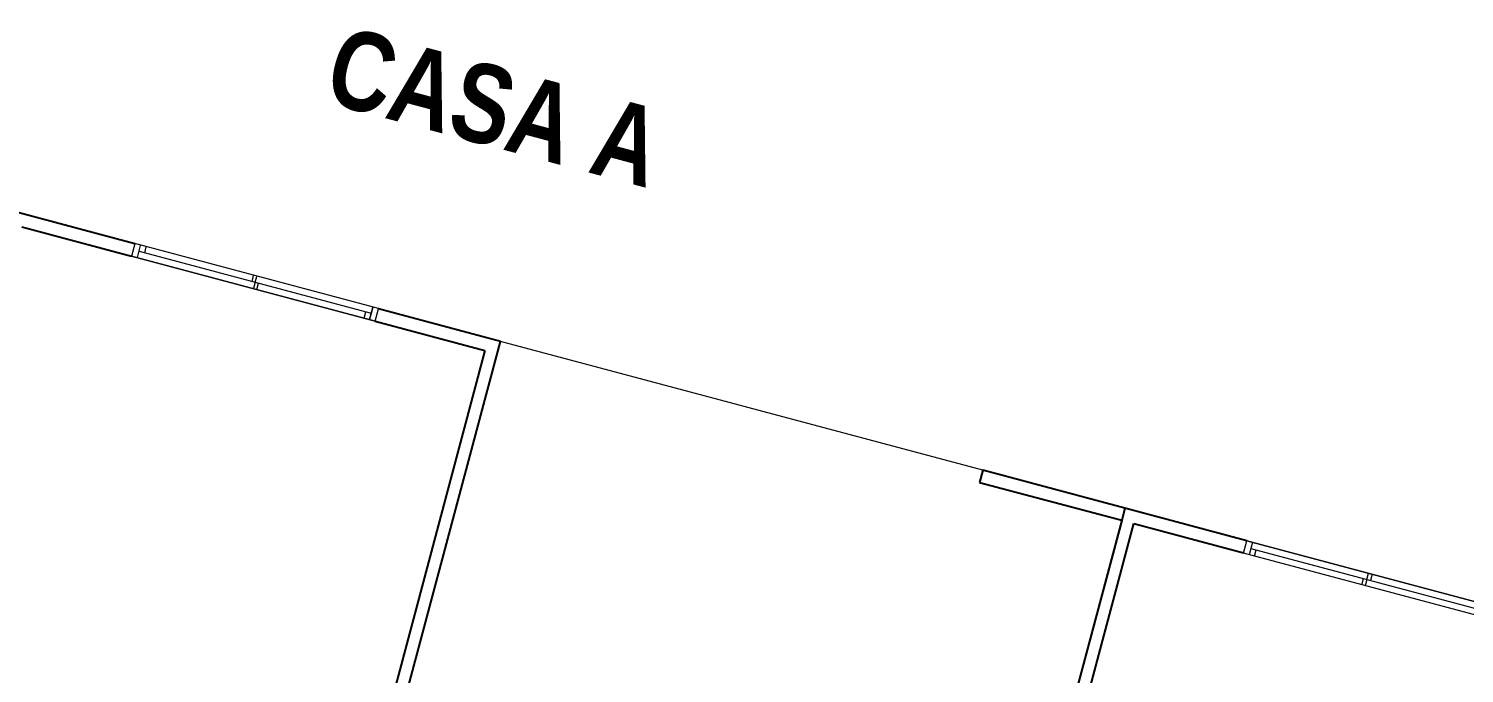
# Model space of a CAD drawing. Header units: metres. Extents: x 689715 to 690980, y 1005284 to 1006835.
# Drawn here: x 690821.82 to 690830.93, y 1005498.89 to 1005502.98 of the extents above; entities that cross this region are included whole.
import ezdxf

# ---------------------------------------------------------------- set-up
doc = ezdxf.new("R2010")
doc.units = ezdxf.units.M
doc.layers.add('A-BLDG', color=7, linetype='Continuous')
for name, color, linetype, lineweight in [('A-FLOR', 250, 'Continuous', 9), ('A-GLAZ', 151, 'Continuous', 9), ('A-WALL', 250, 'Continuous', 9), ('G-ANNO-TEXT', 2, 'Continuous', 9)]:
    doc.layers.add(name, color=color, linetype=linetype, lineweight=lineweight)
doc.styles.add('Arial_B', font='', dxfattribs={"width": 0.8, "height": 0.5})
doc.styles.get('Arial_B').set_extended_font_data('Arial', bold=True)

# ---------------------------------------------------------------- blocks, each defined once
blk = doc.blocks.new('Window-Sliding - VENTANA DE 1_60 X 1_20-1075703-PLANO CLAVE')
at = {"layer": 'A-GLAZ'}
for p, q in [((-0.7996, -0.04), (-0.7996, 0.0425)), ((-0.7996, 0.0425), (0.8004, 0.0425)), ((-0.7996, 0.0425), (0.8004, 0.0425)), ((-0.7996, 0.0425), (0.8004, 0.0425)), ((-0.7615, 0.0425), (-0.7615, -0.04)), ((-0.7615, -0.04), (-0.7615, 0.0425)), ((0.7623, 0.0013), (-0.7615, 0.0013)), ((-0.7266, -0.04), (-0.7266, 0.0013)), ((-0.0219, -0.04), (-0.0219, 0.0013)), ((0.0004, 0.0013), (0.0004, 0.0425)), ((0.0004, 0.0013), (0.0004, -0.04)), ((0.0226, 0.0425), (0.0226, 0.0013)), ((0.7273, 0.0425), (0.7273, 0.0013)), ((0.7623, -0.04), (0.7623, 0.0425)), ((0.8004, 0.0425), (0.8004, -0.04)), ((0.8004, -0.04), (-0.7996, -0.04)), ((-0.7996, -0.04), (0.8004, -0.04))]:
    blk.add_line(p, q, dxfattribs=at)
blk = doc.blocks.new('FRESNO B')
at = {"layer": 'A-WALL', "color": 141, "lineweight": 25}
for p, q in [((2.35, 17.35), (1.55, 17.35)), ((1.55, 17.35), (1.55, 17.27)), ((1.55, 17.27), (1.55, 17.27)), ((1.55, 17.27), (1.55, 12.65)), ((1.63, 17.27), (2.35, 17.27)), ((1.63, 13.95), (1.63, 17.27))]:
    blk.add_line(p, q, dxfattribs=at)
at = {"layer": 'A-GLAZ', "color": 141, "rotation": 180}
blk.add_blockref('Window-Sliding - VENTANA DE 1_60 X 1_20-1075703-PLANO CLAVE', (3.1504, 17.31), dxfattribs=at)
blk = doc.blocks.new('Window-Sliding - VENTANA DE 1_60 X 1_20-V1-PLANO CLAVE')
at = {"layer": 'A-GLAZ'}
for p, q in [((0.8004, 0.04), (-0.7996, 0.04)), ((-0.7996, 0.04), (-0.7996, -0.04)), ((-0.7996, 0.04), (0.8004, 0.04)), ((-0.7615, -0.04), (-0.7615, 0.04)), ((-0.7615, 0.04), (-0.7615, -0.04)), ((-0.7266, 0.04), (-0.7266, -0.0013)), ((-0.0219, 0.04), (-0.0219, -0.0013)), ((0.0004, -0.0013), (0.0004, 0.04)), ((0.7623, 0.04), (0.7623, -0.04)), ((0.8004, -0.04), (0.8004, 0.04)), ((-0.7996, -0.0425), (0.8004, -0.0425)), ((-0.7996, -0.0425), (0.8004, -0.0425)), ((-0.7996, -0.0425), (0.8004, -0.0425)), ((0.7623, -0.0013), (-0.7615, -0.0013)), ((0.0004, -0.0013), (0.0004, -0.04)), ((0.0226, -0.04), (0.0226, -0.0013)), ((0.7273, -0.04), (0.7273, -0.0013))]:
    blk.add_line(p, q, dxfattribs=at)
blk = doc.blocks.new('FRESNO A')
at = {"layer": 'A-FLOR', "color": 141}
blk.add_line((7.9175, 17.35), (4.75, 17.35), dxfattribs=at)
at = {"layer": 'A-WALL', "color": 141, "lineweight": 25}
for p, q in [((2.35, 17.35), (1.55, 17.35)), ((4.75, 17.35), (3.95, 17.35)), ((4.75, 14.15), (4.75, 17.35)), ((8.85, 17.35), (7.9175, 17.35)), ((7.9175, 17.35), (7.9175, 17.27)), ((1.63, 17.27), (2.35, 17.27)), ((3.95, 17.27), (4.67, 17.27)), ((4.67, 17.27), (4.67, 14.15)), ((7.9175, 17.27), (8.85, 17.27)), ((8.85, 17.27), (8.85, 12.65))]:
    blk.add_line(p, q, dxfattribs=at)
at = {"layer": 'A-GLAZ', "color": 141, "rotation": 180}
blk.add_blockref('Window-Sliding - VENTANA DE 1_60 X 1_20-V1-PLANO CLAVE', (3.1504, 17.31), dxfattribs=at)
at = {"layer": 'G-ANNO-TEXT', "color": 141, "insert": (3.2614, 19.0287), "char_height": 0.5, "width": 2.645569, "attachment_point": 1, "style": 'Arial_B'}
blk.add_mtext('CASA A', dxfattribs=at)

msp = doc.modelspace()

# ---------------------------------------------------------------- block references
at = {"layer": 'A-BLDG'}
for name, p, rotation in [('FRESNO A', (690815.7514, 1005485.4559), 345.066691336882), ('FRESNO B', (690822.8048, 1005483.5746), 345.0663971945302)]:
    msp.add_blockref(name, p, dxfattribs=dict(at, rotation=rotation))

doc.saveas('drawing.dxf')
